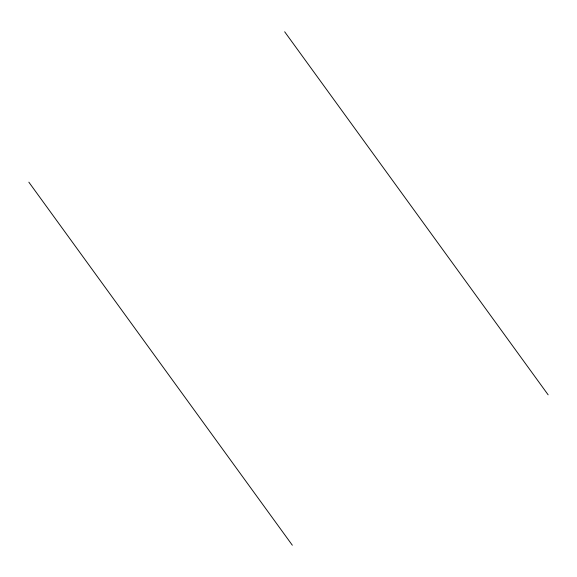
<?xml version="1.0" encoding="UTF-8"?>
<svg xmlns="http://www.w3.org/2000/svg" width="577" height="577" viewBox="0 0 577 577"><rect width="100%" height="100%" fill="white"/><g stroke="black" fill="none" stroke-linecap="round" stroke-linejoin="round"><path stroke-width="0.87" d="M284.663 31.771L548.15 394.834M28.85 182.166L292.337 545.229"/></g></svg>
